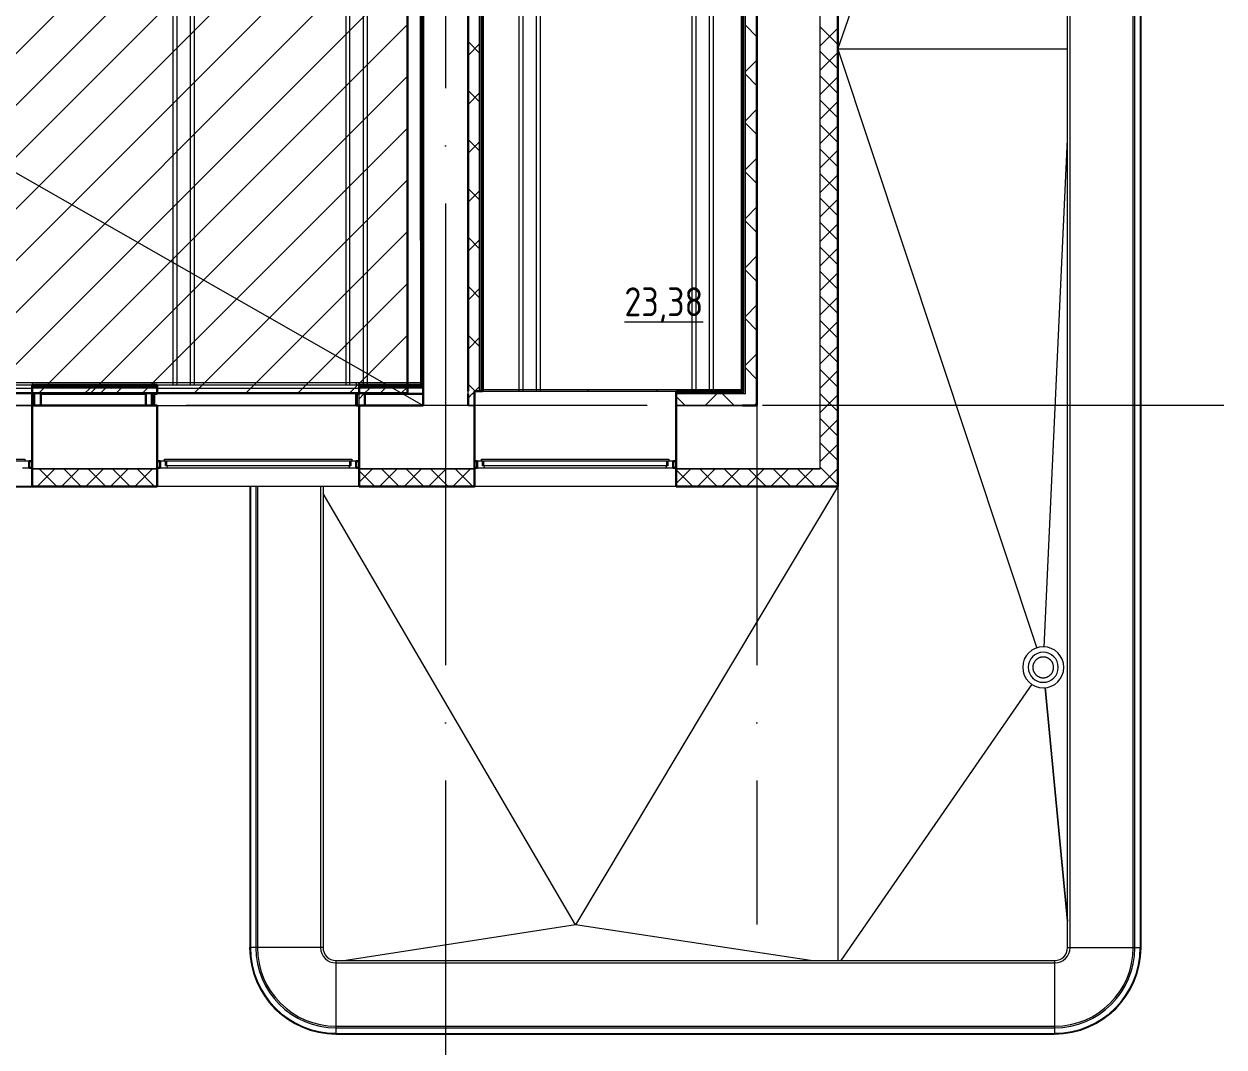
# Model space of a CAD drawing. Header units: millimetres. Extents: x -259809 to 472825, y -397243 to 31861.
# Drawn here: x 298416 to 308821, y -340413 to -331545 of the extents above; entities that cross this region are included whole.
import ezdxf

# ---------------------------------------------------------------- set-up
doc = ezdxf.new("R2010")
doc.units = ezdxf.units.MM
doc.linetypes.add('ADSK_Линия сетки', pattern=[25, 20, -2.5, 0, -2.5])
doc.linetypes.add('ADSK_Сверху', pattern=[450, 300, -150])
for name, color, linetype, lineweight in [('_ Окна', 252, 'Continuous', 30), ('Крыша', 252, 'Continuous', 9), ('Линии', 7, 'Continuous', 9), ('лс', 5, 'Continuous', 30), ('Марки помещений', 252, 'Continuous', 20), ('Оборудование', 8, 'Continuous', 18), ('Ограждение', 252, 'Continuous', 9), ('Окна', 252, 'Continuous', 9), ('Оси', 252, 'Continuous', 9), ('Перекрытие', 252, 'Continuous', 18), ('Стены внутренние', 252, 'Continuous', 18), ('Стены наружные', 252, 'Continuous', 18), ('Стены штриховка', 7, 'Continuous', 9)]:
    doc.layers.add(name, color=color, linetype=linetype, lineweight=lineweight)
doc.styles.add('GOST Common_2', font='', dxfattribs={"width": 0.9, "height": 250})
doc.styles.get('GOST Common_2').set_extended_font_data('GOST type B')

# ---------------------------------------------------------------- blocks, each defined once
blk = doc.blocks.new('Перекрытия 1 - Перекрытия 1-1698725-3 этаж копия 1')
at = {"layer": 'Перекрытие', "ltscale": 100}
for p, q in [((22199, 26580), (22199, 15540)), ((22234, 26580), (22234, 15540)), ((22349, 26580), (22349, 15540)), ((22384, 26580), (22384, 15540)), ((23699, 26580), (23699, 15540)), ((23734, 15540), (23734, 26580)), ((23849, 26580), (23849, 15540)), ((23884, 26580), (23884, 15540)), ((25199, 26635), (25199, 15485)), ((25234, 26635), (25234, 15485)), ((25349, 26635), (25349, 15485)), ((25384, 26635), (25384, 15485)), ((26699, 21395), (26699, 15485)), ((26734, 21395), (26734, 15485)), ((26849, 21395), (26849, 15485)), ((26884, 21395), (26884, 15485))]:
    blk.add_line(p, q, dxfattribs=at)
blk = doc.blocks.new('3 этаж')
at = {"layer": '_ Окна', "color": 251, "lineweight": 18, "true_color": 0x636466}
for p, q in [((298402, 17297), (298461, 17297)), ((298461, 17355), (298423, 17355)), ((298461, 17297), (298461, 17355)), ((299634, 17355), (299596, 17355)), ((299596, 17355), (299596, 17297)), ((299596, 17297), (299656, 17297)), ((299642, 17314), (299642, 17355)), ((299654, 17314), (299642, 17314)), ((299656, 17297), (299660, 17314)), ((301232, 17314), (301237, 17297)), ((301237, 17297), (301296, 17297)), ((301250, 17314), (301238, 17314)), ((301250, 17355), (301250, 17314)), ((301296, 17355), (301258, 17355)), ((301296, 17297), (301296, 17355)), ((302384, 17355), (302346, 17355)), ((302346, 17355), (302346, 17297)), ((302346, 17297), (302406, 17297)), ((302392, 17314), (302392, 17355)), ((302404, 17314), (302392, 17314)), ((302406, 17297), (302410, 17314)), ((303982, 17314), (303987, 17297)), ((303987, 17297), (304046, 17297)), ((304000, 17314), (303988, 17314)), ((304000, 17355), (304000, 17314)), ((304046, 17355), (304008, 17355)), ((304046, 17297), (304046, 17355))]:
    blk.add_line(p, q, dxfattribs=at)
at = {"layer": '_ Окна', "color": 251, "true_color": 0x636466}
for p, q in [((298486, 17355), (298461, 17355)), ((298461, 17355), (298461, 17297)), ((298461, 17297), (298486, 17297)), ((299596, 17355), (299571, 17355)), ((299571, 17297), (299596, 17297)), ((299596, 17297), (299596, 17355)), ((301321, 17355), (301296, 17355)), ((301296, 17355), (301296, 17297)), ((301296, 17297), (301321, 17297)), ((302346, 17355), (302321, 17355)), ((302321, 17297), (302346, 17297)), ((302346, 17297), (302346, 17355)), ((304071, 17355), (304046, 17355)), ((304046, 17355), (304046, 17297)), ((304046, 17297), (304071, 17297))]:
    blk.add_line(p, q, dxfattribs=at)
at = {"layer": 'Крыша', "color": 251, "true_color": 0x636466}
for p, q in [((305473, 20927), (307197, 25920)), ((305473, 20927), (305473, 20927)), ((307465, 20927), (305473, 20927)), ((305473, 20927), (307198, 15734)), ((307262, 15743), (307465, 20143)), ((307465, 20143), (307465, 20143)), ((303199, 13335), (301010, 17073)), ((305473, 17135), (303199, 13335)), ((305471, 17135), (305473, 17135)), ((305473, 17135), (305473, 17135)), ((305473, 17135), (305473, 13025)), ((307154, 15422), (305498, 13025)), ((307270, 15391), (307465, 13365)), ((307465, 13365), (307270, 15391)), ((303199, 13335), (301206, 13025)), ((305235, 13025), (303199, 13335))]:
    blk.add_line(p, q, dxfattribs=at)
at = {"layer": 'Линии', "color": 251, "linetype": 'ADSK_Сверху', "ltscale": 200, "true_color": 0x636466}
blk.add_line((282231, 29062), (301876, 17837), dxfattribs=at)
at = {"layer": 'Оборудование', "color": 251, "true_color": 0x636466}
for p, q in [((307175, 15610), (307173, 15607)), ((307177, 15613), (307175, 15610)), ((307179, 15616), (307177, 15613)), ((307181, 15619), (307179, 15616)), ((307183, 15622), (307181, 15619)), ((307185, 15625), (307183, 15622)), ((307187, 15627), (307185, 15625)), ((307190, 15630), (307187, 15627)), ((307193, 15632), (307190, 15630)), ((307195, 15635), (307193, 15632)), ((307198, 15637), (307195, 15635)), ((307201, 15639), (307198, 15637)), ((307204, 15641), (307201, 15639)), ((307207, 15643), (307204, 15641)), ((307210, 15645), (307207, 15643)), ((307213, 15647), (307210, 15645)), ((307216, 15648), (307213, 15647)), ((307220, 15650), (307216, 15648)), ((307223, 15651), (307220, 15650)), ((307226, 15652), (307223, 15651)), ((307230, 15653), (307226, 15652)), ((307233, 15654), (307230, 15653)), ((307237, 15655), (307233, 15654)), ((307240, 15655), (307237, 15655)), ((307244, 15656), (307240, 15655)), ((307248, 15656), (307244, 15656)), ((307251, 15656), (307248, 15656)), ((307255, 15656), (307251, 15656)), ((307258, 15656), (307255, 15656)), ((307262, 15656), (307258, 15656)), ((307265, 15656), (307262, 15656)), ((307269, 15655), (307265, 15656)), ((307273, 15654), (307269, 15655)), ((307276, 15654), (307273, 15654)), ((307279, 15653), (307276, 15654)), ((307283, 15652), (307279, 15653)), ((307286, 15650), (307283, 15652)), ((307290, 15649), (307286, 15650)), ((307293, 15647), (307290, 15649)), ((307296, 15646), (307293, 15647)), ((307299, 15644), (307296, 15646)), ((307302, 15642), (307299, 15644)), ((307305, 15640), (307302, 15642)), ((307308, 15638), (307305, 15640)), ((307311, 15636), (307308, 15638)), ((307314, 15633), (307311, 15636)), ((307316, 15631), (307314, 15633)), ((307319, 15628), (307316, 15631)), ((307321, 15626), (307319, 15628)), ((307324, 15623), (307321, 15626)), ((307326, 15620), (307324, 15623)), ((307328, 15617), (307326, 15620)), ((307330, 15614), (307328, 15617)), ((307332, 15611), (307330, 15614)), ((307333, 15608), (307332, 15611)), ((307165, 15579), (307164, 15576)), ((307164, 15576), (307164, 15572)), ((307164, 15572), (307164, 15568)), ((307164, 15568), (307164, 15567)), ((307164, 15567), (307164, 15563)), ((307164, 15563), (307164, 15559)), ((307164, 15559), (307164, 15556)), ((307164, 15556), (307165, 15552)), ((307166, 15586), (307165, 15583)), ((307165, 15583), (307165, 15579)), ((307165, 15552), (307166, 15549)), ((307167, 15590), (307166, 15586)), ((307166, 15549), (307166, 15545)), ((307166, 15545), (307167, 15542)), ((307168, 15593), (307167, 15590)), ((307167, 15542), (307168, 15538)), ((307169, 15597), (307168, 15593)), ((307168, 15538), (307170, 15535)), ((307170, 15600), (307169, 15597)), ((307172, 15603), (307170, 15600)), ((307170, 15535), (307171, 15532)), ((307171, 15532), (307172, 15528)), ((307173, 15607), (307172, 15603)), ((307172, 15528), (307174, 15525)), ((307174, 15525), (307176, 15522)), ((307176, 15522), (307178, 15519)), ((307178, 15519), (307180, 15516)), ((307180, 15516), (307182, 15513)), ((307182, 15513), (307184, 15510)), ((307184, 15510), (307186, 15507)), ((307186, 15507), (307189, 15505)), ((307189, 15505), (307191, 15502)), ((307318, 15503), (307320, 15506)), ((307320, 15506), (307322, 15509)), ((307322, 15509), (307325, 15511)), ((307325, 15511), (307327, 15514)), ((307327, 15514), (307329, 15517)), ((307329, 15517), (307331, 15520)), ((307331, 15520), (307333, 15523)), ((307335, 15605), (307333, 15608)), ((307333, 15523), (307334, 15527)), ((307334, 15527), (307336, 15530)), ((307336, 15602), (307335, 15605)), ((307338, 15598), (307336, 15602)), ((307336, 15530), (307337, 15533)), ((307337, 15533), (307338, 15536)), ((307339, 15595), (307338, 15598)), ((307338, 15536), (307340, 15540)), ((307340, 15591), (307339, 15595)), ((307341, 15588), (307340, 15591)), ((307340, 15540), (307341, 15543)), ((307342, 15584), (307341, 15588)), ((307341, 15547), (307342, 15550)), ((307341, 15543), (307341, 15547)), ((307342, 15581), (307342, 15584)), ((307343, 15577), (307342, 15581)), ((307342, 15550), (307343, 15554)), ((307343, 15574), (307343, 15577)), ((307344, 15570), (307343, 15574)), ((307343, 15561), (307344, 15565)), ((307343, 15557), (307343, 15561)), ((307343, 15554), (307343, 15557)), ((307344, 15567), (307344, 15570)), ((307344, 15565), (307344, 15567)), ((307191, 15502), (307194, 15500)), ((307194, 15500), (307196, 15497)), ((307196, 15497), (307199, 15495)), ((307199, 15495), (307202, 15493)), ((307202, 15493), (307205, 15491)), ((307205, 15491), (307208, 15489)), ((307208, 15489), (307211, 15487)), ((307211, 15487), (307215, 15486)), ((307215, 15486), (307218, 15484)), ((307218, 15484), (307221, 15483)), ((307221, 15483), (307225, 15482)), ((307225, 15482), (307228, 15480)), ((307228, 15480), (307231, 15479)), ((307231, 15479), (307235, 15479)), ((307235, 15479), (307238, 15478)), ((307238, 15478), (307242, 15477)), ((307242, 15477), (307246, 15477)), ((307246, 15477), (307249, 15477)), ((307249, 15477), (307253, 15477)), ((307253, 15477), (307256, 15477)), ((307256, 15477), (307260, 15477)), ((307260, 15477), (307264, 15477)), ((307264, 15477), (307267, 15478)), ((307267, 15478), (307271, 15478)), ((307271, 15478), (307274, 15479)), ((307274, 15479), (307278, 15480)), ((307278, 15480), (307281, 15481)), ((307281, 15481), (307284, 15482)), ((307284, 15482), (307288, 15483)), ((307288, 15483), (307291, 15485)), ((307291, 15485), (307294, 15486)), ((307294, 15486), (307298, 15488)), ((307298, 15488), (307301, 15490)), ((307301, 15490), (307304, 15492)), ((307304, 15492), (307307, 15494)), ((307307, 15494), (307309, 15496)), ((307309, 15496), (307312, 15498)), ((307312, 15498), (307315, 15501)), ((307315, 15501), (307318, 15503))]:
    blk.add_line(p, q, dxfattribs=at)
for radius, start, end in [(178, 0, 180), (130, 0, 180), (178, 180, 0), (130, 180, 0)]:
    blk.add_arc((307254, 15567), radius, start, end, dxfattribs=at)
at = {"layer": 'Ограждение', "color": 251, "true_color": 0x636466}
for p, q in [((307465, 13137), (307465, 27939)), ((307486, 13137), (307486, 27939)), ((308034, 13137), (308034, 27939)), ((308048, 13137), (308048, 27939)), ((308096, 13137), (308096, 27939)), ((308102, 13137), (308102, 27939)), ((301851, 27827), (301851, 19267)), ((302401, 17972), (302401, 25057)), ((304636, 23862), (304636, 17972)), ((301861, 19267), (301851, 19267)), ((296736, 18037), (301861, 18037)), ((296736, 18037), (298486, 18037)), ((298486, 18037), (298486, 18017)), ((299546, 18017), (299546, 18037)), ((299546, 18037), (301296, 18037)), ((301296, 18037), (301296, 18017)), ((302391, 17962), (302401, 17972)), ((302401, 17972), (302391, 17962)), ((302391, 17962), (304071, 17962)), ((304636, 17972), (302401, 17972)), ((304646, 17962), (304636, 17972)), ((304636, 17972), (304646, 17962)), ((300373, 17135), (300373, 13137)), ((300379, 17135), (300379, 13137)), ((300426, 17135), (300426, 13137)), ((300441, 17135), (300441, 13137)), ((300988, 17135), (300988, 13137)), ((301010, 17135), (301010, 13137)), ((300379, 13137), (300373, 13137)), ((300426, 13137), (300379, 13137)), ((300441, 13137), (300426, 13137)), ((300988, 13137), (300441, 13137)), ((301010, 13137), (300988, 13137)), ((307465, 13137), (307486, 13137)), ((307486, 13137), (308034, 13137)), ((308034, 13137), (308048, 13137)), ((308048, 13137), (308096, 13137)), ((308096, 13137), (308102, 13137)), ((301121, 13025), (307353, 13025)), ((301121, 13025), (301121, 13004)), ((307353, 13025), (307353, 13004)), ((301121, 13004), (307353, 13004)), ((301121, 13004), (301121, 12456)), ((307353, 13004), (307353, 12456)), ((301121, 12456), (307353, 12456)), ((301121, 12456), (301121, 12442)), ((301121, 12442), (307353, 12442)), ((301121, 12442), (301121, 12394)), ((301121, 12394), (307353, 12394)), ((301121, 12394), (301121, 12388)), ((301121, 12388), (307353, 12388)), ((307353, 12456), (307353, 12442)), ((307353, 12442), (307353, 12394)), ((307353, 12394), (307353, 12388))]:
    blk.add_line(p, q, dxfattribs=at)
at = {"layer": 'Ограждение', "color": 251, "linetype": 'Continuous', "true_color": 0x636466}
for p, q in [((302391, 21076), (302401, 21076)), ((304636, 21076), (304646, 21076)), ((302391, 20476), (302401, 20476)), ((304636, 20476), (304646, 20476)), ((302391, 19876), (302401, 19876)), ((304636, 19876), (304646, 19876)), ((302391, 19276), (302401, 19276)), ((304636, 19276), (304646, 19276)), ((302391, 18676), (302401, 18676)), ((304636, 18676), (304646, 18676)), ((302391, 18076), (302401, 18076)), ((304636, 18076), (304646, 18076)), ((302707, 17962), (302707, 17972)), ((303307, 17962), (303307, 17972)), ((303907, 17962), (303907, 17972)), ((304507, 17962), (304507, 17972))]:
    blk.add_line(p, q, dxfattribs=at)
at = {"layer": 'Ограждение', "color": 251, "true_color": 0x636466}
for centre, radius, start, end in [((301121, 13137), 749, 180, 270), ((301121, 13137), 742, 180, 270), ((301121, 13137), 695, 180, 270), ((301121, 13137), 681, 180, 270), ((301121, 13137), 133, 180, 270), ((301121, 13137), 112, 180, 270), ((307353, 13137), 133, 270, 0), ((307353, 13137), 681, 270, 0), ((307353, 13137), 695, 270, 0), ((307353, 13137), 742, 270, 0), ((307353, 13137), 749, 270, 0), ((307353, 13137), 112, 270, 0)]:
    blk.add_arc(centre, radius, start, end, dxfattribs=at)
at = {"layer": 'Окна', "color": 251, "true_color": 0x636466}
for p, q in [((296799, 17372), (298423, 17372)), ((298423, 17355), (296799, 17355)), ((298423, 17372), (298423, 17355)), ((299634, 17372), (301258, 17372)), ((299634, 17355), (299634, 17372)), ((301258, 17355), (299634, 17355)), ((299654, 17314), (299654, 17355)), ((301238, 17314), (299654, 17314)), ((299656, 17297), (301237, 17297)), ((301238, 17355), (301238, 17314)), ((301258, 17372), (301258, 17355)), ((302384, 17372), (304008, 17372)), ((302384, 17355), (302384, 17372)), ((304008, 17355), (302384, 17355)), ((302404, 17314), (302404, 17355)), ((303988, 17314), (302404, 17314)), ((302406, 17297), (303987, 17297)), ((303988, 17355), (303988, 17314)), ((304008, 17372), (304008, 17355))]:
    blk.add_line(p, q, dxfattribs=at)
at = {"layer": 'Оси', "color": 251, "linetype": 'ADSK_Линия сетки', "ltscale": 200, "true_color": 0x636466}
for p, q in [((302071, 34587), (302071, 11871)), ((304771, 34587), (304771, 13337)), ((308821, 17837), (237099, 17837))]:
    blk.add_line(p, q, dxfattribs=at)
at = {"layer": 'Стены внутренние', "color": 251, "lineweight": 30, "true_color": 0x636466}
for p, q in [((305473, 17135), (305473, 29939)), ((301876, 17837), (301876, 17937)), ((298486, 17837), (298486, 17287)), ((298561, 17837), (299471, 17837)), ((299546, 17837), (299571, 17837)), ((299571, 17837), (299571, 17287)), ((301321, 17837), (301321, 17287)), ((301371, 17837), (301876, 17837)), ((302321, 17837), (302321, 17287)), ((304071, 17837), (304071, 17287)), ((304771, 17837), (304646, 17837)), ((304771, 17837), (304771, 17837)), ((298486, 17287), (298486, 17135)), ((299571, 17287), (299571, 17135)), ((301321, 17287), (301321, 17135)), ((302321, 17287), (302321, 17135)), ((304071, 17287), (304071, 17135)), ((298486, 17135), (299571, 17135)), ((301321, 17135), (302321, 17135)), ((305473, 17135), (304071, 17135))]:
    blk.add_line(p, q, dxfattribs=at)
at = {"layer": 'Стены внутренние', "color": 251, "true_color": 0x636466}
for p, q in [((305321, 17287), (305321, 29787)), ((296736, 17837), (298486, 17837)), ((299571, 17837), (301296, 17837)), ((302321, 17837), (302266, 17837)), ((304646, 17837), (304071, 17837)), ((298486, 17287), (299571, 17287)), ((299571, 17287), (298486, 17287)), ((301321, 17287), (302321, 17287)), ((302321, 17287), (301321, 17287)), ((304071, 17287), (305321, 17287)), ((304771, 17287), (304071, 17287)), ((298486, 17135), (296736, 17135)), ((301321, 17135), (299571, 17135)), ((304071, 17135), (302321, 17135))]:
    blk.add_line(p, q, dxfattribs=at)
at = {"layer": 'Стены внутренние', "color": 251, "linetype": 'Continuous', "lineweight": 9, "true_color": 0x636466}
for p, q in [((305471, 20969), (305321, 21119)), ((305321, 20956), (305471, 21106)), ((305473, 20947), (305471, 20943)), ((305471, 20757), (305321, 20907)), ((305321, 20744), (305471, 20894)), ((305471, 20764), (305473, 20764)), ((305471, 20545), (305321, 20695)), ((305321, 20532), (305471, 20682)), ((305471, 20561), (305473, 20561)), ((305471, 20333), (305321, 20483)), ((305321, 20320), (305471, 20470)), ((305473, 20337), (305472, 20334)), ((305471, 20121), (305321, 20271)), ((305321, 20108), (305471, 20258)), ((305471, 20256), (305473, 20256)), ((305471, 19909), (305321, 20059)), ((305321, 19896), (305471, 20046)), ((305471, 19696), (305321, 19846)), ((305321, 19684), (305471, 19834)), ((305473, 19783), (305471, 19786)), ((305471, 19484), (305321, 19634)), ((305321, 19472), (305471, 19622)), ((305471, 19647), (305473, 19647)), ((305473, 19524), (305471, 19521)), ((305471, 19272), (305321, 19422)), ((305321, 19259), (305471, 19409)), ((305471, 19443), (305473, 19443)), ((305471, 19060), (305321, 19210)), ((305321, 19047), (305471, 19197)), ((305471, 19139), (305473, 19139)), ((305471, 18848), (305321, 18998)), ((305321, 18835), (305471, 18985)), ((305471, 18636), (305321, 18786)), ((305321, 18623), (305471, 18773)), ((305471, 18424), (305321, 18574)), ((305321, 18411), (305471, 18561)), ((305471, 18529), (305473, 18529)), ((305471, 18211), (305321, 18361)), ((305321, 18199), (305471, 18349)), ((305471, 18326), (305473, 18326)), ((305471, 17999), (305321, 18149)), ((305321, 17987), (305471, 18137)), ((305471, 18021), (305473, 18021)), ((305471, 17787), (305321, 17937)), ((305321, 17775), (305471, 17925)), ((305471, 17575), (305321, 17725)), ((305321, 17562), (305471, 17712)), ((305471, 17363), (305321, 17513)), ((305321, 17350), (305471, 17500)), ((305473, 17548), (305471, 17551)), ((305471, 17411), (305473, 17411)), ((298532, 17137), (298682, 17287)), ((298697, 17137), (298547, 17287)), ((298744, 17137), (298894, 17287)), ((298910, 17137), (298760, 17287)), ((298956, 17137), (299106, 17287)), ((299122, 17137), (298972, 17287)), ((299168, 17137), (299318, 17287)), ((299334, 17137), (299184, 17287)), ((299380, 17137), (299530, 17287)), ((299546, 17137), (299396, 17287)), ((301323, 17171), (301439, 17287)), ((301501, 17137), (301651, 17287)), ((301667, 17137), (301517, 17287)), ((301714, 17137), (301864, 17287)), ((301879, 17137), (301729, 17287)), ((301926, 17137), (302076, 17287)), ((302091, 17137), (301941, 17287)), ((302138, 17137), (302288, 17287)), ((302304, 17137), (302154, 17287)), ((304213, 17137), (304071, 17278)), ((304073, 17163), (304197, 17287)), ((304259, 17137), (304409, 17287)), ((304425, 17137), (304275, 17287)), ((304471, 17137), (304621, 17287)), ((304637, 17137), (304487, 17287)), ((304683, 17137), (304833, 17287)), ((304849, 17137), (304699, 17287)), ((304896, 17137), (305046, 17287)), ((305061, 17137), (304911, 17287)), ((305108, 17137), (305258, 17287)), ((305273, 17137), (305123, 17287)), ((305471, 17151), (305321, 17301)), ((305321, 17138), (305471, 17288)), ((305473, 17289), (305471, 17285)), ((301455, 17137), (301321, 17270)), ((305471, 17208), (305473, 17208)), ((299494, 17135), (299493, 17137)), ((304564, 17137), (304563, 17135)), ((304773, 17135), (304772, 17137)), ((305320, 17137), (305321, 17138))]:
    blk.add_line(p, q, dxfattribs=at)
at = {"layer": 'Стены наружные', "color": 251, "lineweight": 30, "true_color": 0x636466}
for p, q in [((301861, 29057), (301861, 18017)), ((301876, 17937), (301876, 29062)), ((302266, 17962), (302266, 24302)), ((302391, 17962), (302391, 24302)), ((304771, 24117), (304771, 17837)), ((304646, 17962), (304646, 23872)), ((298486, 18017), (299571, 18017)), ((298486, 17837), (298486, 18017)), ((299571, 17937), (299571, 18017)), ((301861, 18017), (301321, 18017)), ((301321, 17937), (301321, 18017)), ((298561, 17937), (299471, 17937)), ((298561, 17937), (298561, 17837)), ((299471, 17837), (299471, 17937)), ((299546, 17937), (299571, 17937)), ((299546, 17937), (299546, 17837)), ((301296, 17837), (301296, 17937)), ((301296, 17937), (301321, 17937)), ((301371, 17937), (301876, 17937)), ((301371, 17937), (301371, 17837)), ((302266, 17937), (302266, 17837)), ((302321, 17962), (302321, 17837)), ((302391, 17962), (302321, 17962)), ((304646, 17962), (304071, 17962)), ((304071, 17962), (304071, 17837)), ((298486, 17837), (298561, 17837)), ((299471, 17837), (299546, 17837)), ((301296, 17837), (301371, 17837)), ((304646, 17837), (304771, 17837))]:
    blk.add_line(p, q, dxfattribs=at)
at = {"layer": 'Стены наружные', "color": 251, "linetype": 'Continuous', "lineweight": 9, "true_color": 0x636466}
for p, q in [((304771, 21033), (304671, 21133)), ((304771, 21033), (304671, 21133)), ((302389, 21074), (302391, 21074)), ((304649, 21117), (304646, 21117)), ((302366, 20892), (302266, 20992)), ((302366, 20892), (302266, 20992)), ((302266, 20871), (302366, 20971)), ((302266, 20871), (302366, 20971)), ((302389, 20969), (302391, 20969)), ((304649, 21012), (304646, 21012)), ((302389, 20864), (302391, 20864)), ((304649, 20907), (304646, 20907)), ((304671, 20731), (304771, 20830)), ((304671, 20731), (304771, 20830)), ((302389, 20759), (302391, 20759)), ((304649, 20802), (304646, 20802)), ((304771, 20609), (304671, 20709)), ((304771, 20609), (304671, 20709)), ((302389, 20654), (302391, 20654)), ((304649, 20697), (304646, 20697)), ((302366, 20468), (302266, 20568)), ((302366, 20468), (302266, 20568)), ((302266, 20447), (302366, 20547)), ((302266, 20447), (302366, 20547)), ((302389, 20549), (302391, 20549)), ((304649, 20592), (304646, 20592)), ((302389, 20444), (302391, 20444)), ((304649, 20487), (304646, 20487)), ((304671, 20306), (304771, 20406)), ((304671, 20306), (304771, 20406)), ((302389, 20339), (302391, 20339)), ((304649, 20382), (304646, 20382)), ((302389, 20234), (302391, 20234)), ((304649, 20277), (304646, 20277)), ((304771, 20185), (304671, 20284)), ((304771, 20185), (304671, 20284)), ((302366, 20044), (302266, 20144)), ((302366, 20044), (302266, 20144)), ((302266, 20023), (302366, 20123)), ((302266, 20023), (302366, 20123)), ((302389, 20129), (302391, 20129)), ((304649, 20172), (304646, 20172)), ((302389, 20024), (302391, 20024)), ((304649, 20067), (304646, 20067)), ((304671, 19882), (304771, 19982)), ((304671, 19882), (304771, 19982)), ((302389, 19919), (302391, 19919)), ((304649, 19962), (304646, 19962)), ((302389, 19814), (302391, 19814)), ((304649, 19857), (304646, 19857)), ((304771, 19760), (304671, 19860)), ((304771, 19760), (304671, 19860)), ((302366, 19619), (302266, 19719)), ((302366, 19619), (302266, 19719)), ((302266, 19599), (302366, 19699)), ((302266, 19599), (302366, 19699)), ((302389, 19709), (302391, 19709)), ((304649, 19752), (304646, 19752)), ((302389, 19604), (302391, 19604)), ((304649, 19647), (304646, 19647)), ((302389, 19499), (302391, 19499)), ((304649, 19542), (304646, 19542)), ((304671, 19458), (304771, 19558)), ((304671, 19458), (304771, 19558)), ((302389, 19394), (302391, 19394)), ((304649, 19437), (304646, 19437)), ((304771, 19336), (304671, 19436)), ((304771, 19336), (304671, 19436)), ((302366, 19195), (302266, 19295)), ((302366, 19195), (302266, 19295)), ((302266, 19174), (302366, 19274)), ((302266, 19174), (302366, 19274)), ((302389, 19289), (302391, 19289)), ((304649, 19332), (304646, 19332)), ((302389, 19184), (302391, 19184)), ((304649, 19227), (304646, 19227)), ((302389, 19079), (302391, 19079)), ((304649, 19122), (304646, 19122)), ((304671, 19034), (304771, 19134)), ((304671, 19034), (304771, 19134)), ((302389, 18974), (302391, 18974)), ((304649, 19017), (304646, 19017)), ((304771, 18912), (304671, 19011)), ((304771, 18912), (304671, 19011)), ((302366, 18771), (302266, 18871)), ((302366, 18771), (302266, 18871)), ((302266, 18750), (302366, 18850)), ((302266, 18750), (302366, 18850)), ((302389, 18869), (302391, 18869)), ((304649, 18912), (304646, 18912)), ((302389, 18764), (302391, 18764)), ((304649, 18807), (304646, 18807)), ((302389, 18659), (302391, 18659)), ((304649, 18702), (304646, 18702)), ((304671, 18609), (304771, 18709)), ((304671, 18609), (304771, 18709)), ((302389, 18554), (302391, 18554)), ((304649, 18597), (304646, 18597)), ((304771, 18487), (304671, 18587)), ((304771, 18487), (304671, 18587)), ((302366, 18347), (302266, 18447)), ((302366, 18347), (302266, 18447)), ((302266, 18326), (302366, 18426)), ((302266, 18326), (302366, 18426)), ((302389, 18449), (302391, 18449)), ((304649, 18492), (304646, 18492)), ((302389, 18344), (302391, 18344)), ((304649, 18387), (304646, 18387)), ((302389, 18239), (302391, 18239)), ((304649, 18282), (304646, 18282)), ((304671, 18185), (304771, 18285)), ((304671, 18185), (304771, 18285)), ((302389, 18134), (302391, 18134)), ((304649, 18177), (304646, 18177)), ((304771, 18063), (304671, 18163)), ((304771, 18063), (304671, 18163)), ((298546, 17999), (298558, 18012)), ((298558, 18012), (298563, 18017)), ((298758, 17999), (298770, 18012)), ((298970, 17999), (298982, 18012)), ((298982, 18012), (298987, 18017)), ((299182, 17999), (299194, 18012)), ((299394, 17999), (299407, 18012)), ((299407, 18012), (299412, 18017)), ((301515, 17999), (301528, 18012)), ((301528, 18012), (301533, 18017)), ((301728, 17999), (301740, 18012)), ((302327, 17962), (302266, 18022)), ((302327, 17962), (302266, 18022)), ((302389, 18029), (302391, 18029)), ((304649, 18072), (304646, 18072)), ((298486, 17977), (298496, 17987)), ((298533, 17987), (298546, 17999)), ((298745, 17987), (298758, 17999)), ((298939, 17937), (298989, 17987)), ((298957, 17987), (298970, 17999)), ((299074, 17937), (299124, 17987)), ((299169, 17987), (299182, 17999)), ((299209, 17937), (299259, 17987)), ((299382, 17987), (299394, 17999)), ((299521, 17914), (299534, 17927)), ((299534, 17927), (299544, 17937)), ((301321, 17894), (301364, 17937)), ((301364, 17937), (301414, 17987)), ((301499, 17937), (301549, 17987)), ((301503, 17987), (301515, 17999)), ((301715, 17987), (301728, 17999)), ((302266, 17901), (302301, 17937)), ((302266, 17901), (302301, 17937)), ((302301, 17937), (302321, 17956)), ((302301, 17937), (302321, 17956)), ((302326, 17962), (302366, 18001)), ((302326, 17962), (302366, 18001)), ((304149, 17837), (304071, 17914)), ((304149, 17837), (304071, 17914)), ((304139, 17959), (304139, 17962)), ((304244, 17959), (304244, 17962)), ((304323, 17837), (304423, 17937)), ((304323, 17837), (304423, 17937)), ((304349, 17959), (304349, 17962)), ((304454, 17959), (304454, 17962)), ((304573, 17837), (304473, 17937)), ((304573, 17837), (304473, 17937)), ((304559, 17959), (304559, 17962)), ((304649, 17967), (304646, 17967)), ((304747, 17837), (304771, 17861)), ((304747, 17837), (304771, 17861))]:
    blk.add_line(p, q, dxfattribs=at)
at = {"layer": 'Стены наружные', "color": 251, "true_color": 0x636466}
for p, q in [((296736, 18017), (298486, 18017)), ((299571, 18017), (301321, 18017)), ((296736, 17987), (298486, 17987)), ((299571, 17987), (301321, 17987)), ((299029, 17130), (296216, 17130)), ((298486, 17130), (298486, 17135)), ((299029, 17130), (299029, 17135)), ((301796, 17134), (302321, 17134)), ((301796, 17129), (301796, 17134)), ((302321, 17129), (301796, 17129)), ((302321, 17134), (302321, 17129))]:
    blk.add_line(p, q, dxfattribs=at)
at = {"layer": 'Стены штриховка', "color": 251, "true_color": 0x636466}
for p, q in [((305471, 17135), (305471, 29939)), ((302366, 17962), (302366, 24302)), ((302379, 17962), (302379, 24302)), ((304659, 17949), (304659, 23884)), ((304671, 17937), (304671, 23897)), ((298486, 18012), (299571, 18012)), ((299571, 18012), (298486, 18012)), ((301321, 18012), (301876, 18012)), ((301876, 18012), (301321, 18012)), ((301861, 18017), (301876, 18017)), ((299571, 17999), (298486, 17999)), ((299571, 17987), (298486, 17987)), ((298486, 17937), (298511, 17937)), ((298499, 17837), (298499, 17937)), ((298511, 17837), (298511, 17937)), ((299521, 17837), (299521, 17937)), ((299521, 17937), (299546, 17937)), ((299534, 17837), (299534, 17937)), ((301309, 17837), (301309, 17937)), ((301876, 17999), (301321, 17999)), ((301876, 17987), (301321, 17987)), ((301321, 17837), (301321, 17937)), ((302266, 17937), (302266, 17962)), ((304659, 17949), (304071, 17949)), ((304671, 17937), (304071, 17937)), ((302266, 17837), (302321, 17837)), ((304071, 17837), (304646, 17837)), ((305321, 17287), (304771, 17287)), ((298488, 17211), (298486, 17211)), ((298488, 17137), (298488, 17211)), ((299569, 17211), (299569, 17137)), ((299571, 17211), (299569, 17211)), ((301323, 17211), (301321, 17211)), ((301323, 17137), (301323, 17211)), ((302319, 17211), (302319, 17137)), ((302321, 17211), (302319, 17211)), ((304073, 17211), (304071, 17211)), ((304073, 17137), (304073, 17211)), ((299569, 17137), (298488, 17137)), ((302319, 17137), (301323, 17137)), ((305473, 17137), (304073, 17137))]:
    blk.add_line(p, q, dxfattribs=at)
at = {"layer": 'Перекрытие', "color": 251, "true_color": 0x636466}
blk.add_blockref('Перекрытия 1 - Перекрытия 1-1698725-3 этаж копия 1', (277507, 2476), dxfattribs=at)
at = {"layer": 'Марки помещений', "color": 251, "true_color": 0x636466, "style": 'GOST Common_2', "width": 0.9}
blk.add_text('%%U23,38', height=250, dxfattribs=at).set_placement((303622, 18611))

msp = doc.modelspace()

# ---------------------------------------------------------------- hatches: boundary and pattern name
at = {"layer": 'лс', "lineweight": 5}
h = msp.add_hatch(dxfattribs=at)
h.set_pattern_fill('ANSI31', color=1, scale=100)
h.set_pattern_definition([(45, (109072.7, 33008.48), (-224.5064, 224.5064), [])])
h.paths.add_polyline_path([(301740, -323718), (282388, -323718), (282388, -334745), (301740, -334745)])
edge = h.paths.add_edge_path(flags=16)
edge.add_ellipse((283679, -324307), major_axis=(912, 0), ratio=0.29514, start_angle=0, end_angle=360)

# ---------------------------------------------------------------- linework, layer by layer
at = {"layer": 'лс', "color": 1, "lineweight": 30}
msp.add_lwpolyline([(282388, -334745), (282388, -323718), (301740, -323718), (301740, -334745)], close=True, dxfattribs=at)

# ---------------------------------------------------------------- block references
msp.add_blockref('3 этаж', (0, -352689))

doc.saveas('drawing.dxf')
